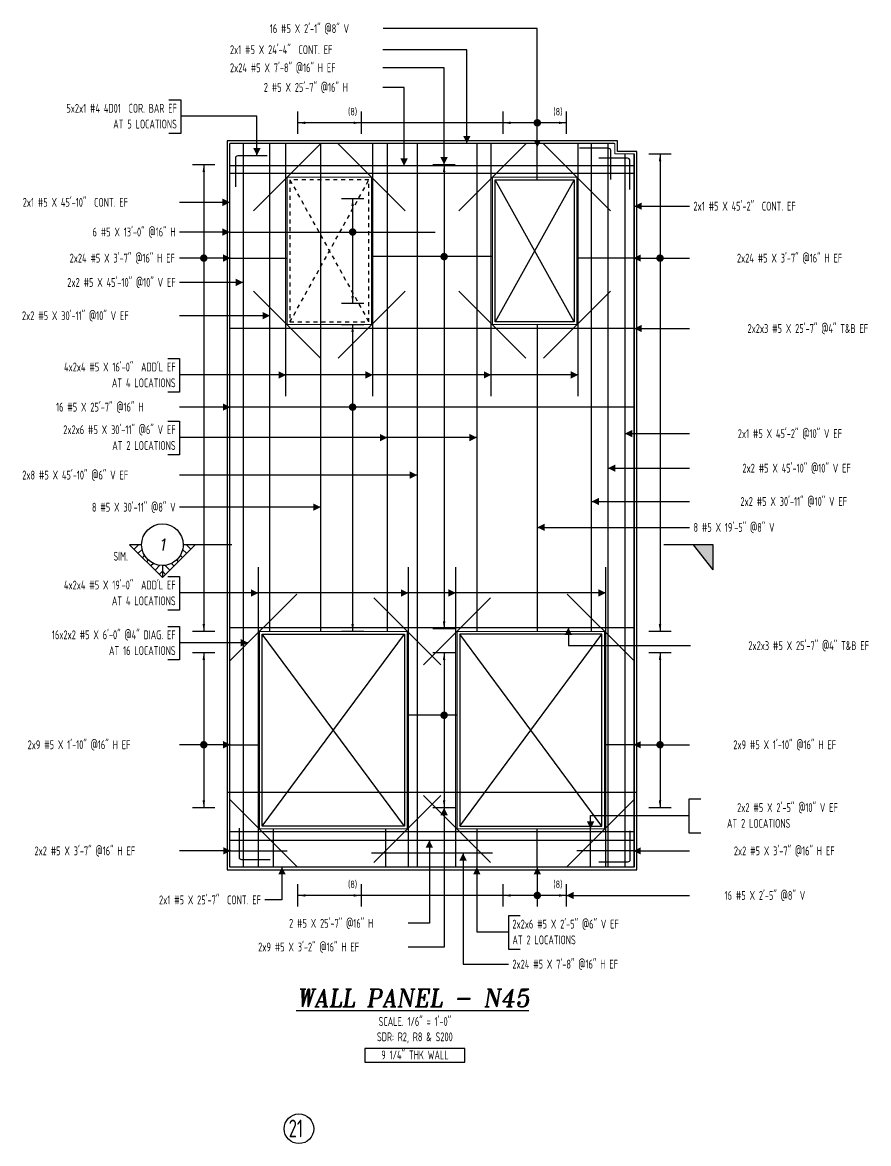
# Model space of a CAD drawing. Header units: inches. Extents: x -3675 to 33171, y -2273 to 1837.
# Drawn here: x 18562 to 19205, y 175 to 1028 of the extents above; entities that cross this region are included whole.
import ezdxf
from ezdxf.enums import TextEntityAlignment as Align

# ---------------------------------------------------------------- set-up
doc = ezdxf.new("R2010")
doc.units = ezdxf.units.IN
doc.header["$MEASUREMENT"] = 0
doc.linetypes.add('HIDDEN', pattern=[6, 3, -3])
doc.layers.get('0').update_dxf_attribs({"linetype": 'CONTINUOUS'})
for name, color, linetype in [('0-25', 7, 'CONTINUOUS'), ('0-25TEXT', 7, 'CONTINUOUS'), ('0-35', 3, 'CONTINUOUS'), ('0-35TEXT', 3, 'CONTINUOUS'), ('0-50', 10, 'CONTINUOUS'), ('3', 3, 'CONTINUOUS'), ('BAR-LBL', 2, 'CONTINUOUS'), ('Hatch', 253, 'CONTINUOUS'), ('hidden', 7, 'HIDDEN'), ('INTERMEDIATERANGELAY', 7, 'CONTINUOUS'), ('RANGELAY', 7, 'CONTINUOUS'), ('REBARS', 4, 'CONTINUOUS')]:
    doc.layers.add(name, color=color, linetype=linetype)
doc.layers.add('COVER', color=6, linetype='CONTINUOUS', lineweight=0, plot=False)
doc.styles.add('AR', font='ARCHQUIK.shx', dxfattribs={"width": 0.8})
doc.styles.add('ROMANT', font='romant')

# ---------------------------------------------------------------- blocks, each defined once
blk = doc.blocks.new('leadrblk')
blk.add_lwpolyline([(0, 0, 0, 1, 0), (1, 0, 1, 1, 0)], format="xyseb")
blk = doc.blocks.new('SECTARO')
at = {"linetype": 'Continuous'}
blk.add_line((33.32, 16.99), (20.13, 0), dxfattribs=at)
for p, q in [((33.32, 16.99), (33.32, 0)), ((33.32, 0), (0, 0))]:
    blk.add_line(p, q)
for points in [[(33.32, 0), (33.32, 16.99), (33.32, 0), (20.13, 0)], [(33.32, 16.99), (20.13, 0), (33.32, 0), (33.32, 16.99)]]:
    blk.add_solid(points, dxfattribs=at)
blk = doc.blocks.new('*X3')
at = {"color": 0, "linetype": 'Continuous'}
for p, q in [((-1.108, 0.278), (-1.075, 0.312)), ((-1.081, 0.217), (-1.031, 0.267)), ((-1.013, 0.197), (-0.986, 0.223)), ((-0.96, 0.161), (-0.942, 0.179)), ((-0.92, 0.112), (-0.898, 0.135)), ((-0.895, 0.05), (-0.854, 0.091)), ((-0.856, 0), (-0.81, 0.046)), ((-0.768, 0), (-0.765, 0.002))]:
    blk.add_line(p, q, dxfattribs=at)
blk = doc.blocks.new('*X2')
at = {"color": 0, "linetype": 'Continuous'}
for p, q in [((-1.108, 0.278), (-1.075, 0.312)), ((-0.96, 0.161), (-0.942, 0.179)), ((-0.856, 0), (-0.81, 0.046))]:
    blk.add_line(p, q, dxfattribs=at)
blk = doc.blocks.new('SECTNU')
at = {"linetype": 'Continuous'}
blk.add_line((-24.74, 0), (-32.81, 0), dxfattribs=at)
blk.add_line((0, 0), (-24.74, 0))
at = {"layer": '3'}
for p, q in [((-68.89, 0), (-46.81, 22.07)), ((-60.81, 0), (-68.89, 0))]:
    blk.add_line(p, q, dxfattribs=at)
at = {"layer": '3', "linetype": 'Continuous'}
blk.add_line((-46.81, 14), (-46.81, 22.07), dxfattribs=at)
at = {"layer": '3'}
for points in [[(-46.81, 22.07), (-24.74, 0), (-32.81, 0, 1)], [(-32.81, 0, 0.414214), (-46.81, 14)]]:
    blk.add_lwpolyline(points, format="xyb", dxfattribs=at)
for start, end in [(90, 180), (180, 0)]:
    blk.add_arc((-46.81, 0), 14, start, end, dxfattribs=at)
at = {"linetype": 'Continuous', "xscale": -64, "yscale": 64, "zscale": 64, "rotation": 359.9999999999999}
blk.add_blockref('*X3', (-117.73, 0), dxfattribs=at)
at = {"linetype": 'Continuous', "xscale": 64, "yscale": 64, "zscale": 64}
for name in ['*X3', '*X2']:
    blk.add_blockref(name, (24.1, 0), dxfattribs=at)
at = {"linetype": 'Continuous', "style": 'ROMANT', "oblique": 9, "width": 0.9}
blk.add_attdef('NO', text='', height=8, dxfattribs=at).set_placement((-46.81, 0), align=Align.MIDDLE)
blk = doc.blocks.new('*U2089', base_point=(18720.06, 868.02))
at = {"layer": 'REBARS', "color": 0}
blk.add_lwpolyline([(18720.06, 868.33), (18876.06, 868.33)], dxfattribs=at)
blk = doc.blocks.new('rendmark')
at = {"color": 4}
blk.add_line((0, -3), (0, 3), dxfattribs=at)
blk = doc.blocks.new('rarrow')
at = {"color": 7}
blk.add_solid([(2, -0.33), (2, 0.33), (0, 0)], dxfattribs=at)
blk = doc.blocks.new('*U3001', base_point=(18813.34, 893.91))
at = {"layer": 'RANGELAY'}
blk.add_line((18813.34, 893.91), (18813.34, 813.95), dxfattribs=at)
at = {"layer": 'RANGELAY', "xscale": 2.834645669291339, "yscale": 2.834645669291339}
for name, p, rotation in [('rendmark', (18813.34, 893.91), 269.9999999999999), ('rarrow', (18813.34, 893.91), 269.9999999999999), ('rarrow', (18813.34, 813.95), 89.999996929531), ('rendmark', (18813.34, 813.95), 89.999996929531)]:
    blk.add_blockref(name, p, dxfattribs=dict(at, rotation=rotation))
blk = doc.blocks.new('VPM7037A0')
at = {"const_width": 1}
blk.add_lwpolyline([(-0.5, 0, 1), (0.5, 0, 1)], format="xyb", close=True, dxfattribs=at)
blk = doc.blocks.new('*U2128', base_point=(18789.35, 935.37))
at = {"layer": 'REBARS', "color": 0}
blk.add_lwpolyline([(18789.04, 935.37), (18789.04, 564.37)], dxfattribs=at)
blk = doc.blocks.new('*U2086', base_point=(18953.96, 797.66))
at = {"layer": 'REBARS', "color": 0}
blk.add_lwpolyline([(18953.65, 797.66), (18953.65, 564.66)], dxfattribs=at)
blk = doc.blocks.new('*U2163', base_point=(18762.99, 743.66))
at = {"layer": 'REBARS', "color": 0}
blk.add_lwpolyline([(18762.68, 743.66), (18762.68, 935.66)], dxfattribs=at)
blk = doc.blocks.new('*U2164', base_point=(18828.38, 743.66))
at = {"layer": 'REBARS', "color": 0}
blk.add_lwpolyline([(18828.69, 743.66), (18828.69, 935.66)], dxfattribs=at)
blk = doc.blocks.new('*U2165', base_point=(18918.99, 743.66))
at = {"layer": 'REBARS', "color": 0}
blk.add_lwpolyline([(18918.68, 743.66), (18918.68, 935.66)], dxfattribs=at)
blk = doc.blocks.new('*U2166', base_point=(18984.37, 743.66))
at = {"layer": 'REBARS', "color": 0}
blk.add_lwpolyline([(18984.68, 743.66), (18984.68, 935.66)], dxfattribs=at)
blk = doc.blocks.new('*U2337', base_point=(18880.48, 439.77))
at = {"layer": 'REBARS', "color": 0}
blk.add_lwpolyline([(18880.26, 439.99), (18829.35, 389.08)], dxfattribs=at)
blk = doc.blocks.new('*U2338', base_point=(18880.48, 539.55))
at = {"layer": 'REBARS', "color": 0}
blk.add_lwpolyline([(18880.26, 539.33), (18829.35, 590.24)], dxfattribs=at)
blk = doc.blocks.new('*U2339', base_point=(19027.53, 436.82))
at = {"layer": 'REBARS', "color": 0}
blk.add_lwpolyline([(19027.31, 437.04), (18976.4, 386.13)], dxfattribs=at)
blk = doc.blocks.new('*U2340', base_point=(18866.88, 439.77))
at = {"layer": 'REBARS', "color": 0}
blk.add_lwpolyline([(18867.1, 439.99), (18918.02, 389.08)], dxfattribs=at)
blk = doc.blocks.new('*U2341', base_point=(19027.53, 542.5))
at = {"layer": 'REBARS', "color": 0}
blk.add_lwpolyline([(19027.31, 542.28), (18976.4, 593.19)], dxfattribs=at)
blk = doc.blocks.new('*U2342', base_point=(18866.88, 539.55))
at = {"layer": 'REBARS', "color": 0}
blk.add_lwpolyline([(18867.1, 539.33), (18918.02, 590.24)], dxfattribs=at)
blk = doc.blocks.new('*U2343', base_point=(18853.49, 823.06))
at = {"layer": 'REBARS', "color": 0}
blk.add_lwpolyline([(18853.27, 823.28), (18802.35, 772.37)], dxfattribs=at)
blk = doc.blocks.new('*U2344', base_point=(18737.88, 823.06))
at = {"layer": 'REBARS', "color": 0}
blk.add_lwpolyline([(18738.1, 823.28), (18789.02, 772.37)], dxfattribs=at)
blk = doc.blocks.new('*U2345', base_point=(18853.49, 884.8))
at = {"layer": 'REBARS', "color": 0}
blk.add_lwpolyline([(18853.27, 884.57), (18802.35, 935.49)], dxfattribs=at)
blk = doc.blocks.new('*U2346', base_point=(18737.88, 884.8))
at = {"layer": 'REBARS', "color": 0}
blk.add_lwpolyline([(18738.1, 884.57), (18789.02, 935.49)], dxfattribs=at)
blk = doc.blocks.new('*U2347', base_point=(19009.48, 823.06))
at = {"layer": 'REBARS', "color": 0}
blk.add_lwpolyline([(19009.26, 823.28), (18958.35, 772.37)], dxfattribs=at)
blk = doc.blocks.new('*U2348', base_point=(18893.88, 823.06))
at = {"layer": 'REBARS', "color": 0}
blk.add_lwpolyline([(18894.1, 823.28), (18945.01, 772.37)], dxfattribs=at)
blk = doc.blocks.new('*U2349', base_point=(19009.48, 884.8))
at = {"layer": 'REBARS', "color": 0}
blk.add_lwpolyline([(19009.26, 884.57), (18958.35, 935.49)], dxfattribs=at)
blk = doc.blocks.new('*U2350', base_point=(18893.88, 884.8))
at = {"layer": 'REBARS', "color": 0}
blk.add_lwpolyline([(18894.1, 884.57), (18945.01, 935.49)], dxfattribs=at)
blk = doc.blocks.new('*U2431', base_point=(19024.31, 389.16))
at = {"layer": 'REBARS', "color": 0}
blk.add_lwpolyline([(19024.06, 413.16), (19024.06, 391.16, -0.414214), (19022.31, 389.41), (19000.31, 389.41)], format="xyb", dxfattribs=at)
blk = doc.blocks.new('*U2432', base_point=(18726.79, 391.16))
at = {"layer": 'REBARS', "color": 0}
blk.add_lwpolyline([(18727.04, 415.16), (18727.04, 393.16, 0.414214), (18728.79, 391.41), (18750.79, 391.41)], format="xyb", dxfattribs=at)
blk = doc.blocks.new('*U2499', base_point=(18719.74, 385.66))
at = {"layer": 'REBARS', "color": 0}
blk.add_lwpolyline([(18720.06, 385.66), (18720.06, 935.66)], dxfattribs=at)
blk = doc.blocks.new('*U2531', base_point=(19026.99, 385.66))
at = {"layer": 'REBARS', "color": 0}
blk.add_lwpolyline([(19027.31, 385.66), (19027.31, 927.66)], dxfattribs=at)
blk = doc.blocks.new('*U2077', base_point=(18953.34, 907.71))
at = {"layer": 'REBARS', "color": 0}
blk.add_lwpolyline([(18953.65, 907.71), (18953.65, 932.71)], dxfattribs=at)
blk = doc.blocks.new('*U2433', base_point=(19024.31, 924.66))
at = {"layer": 'REBARS', "color": 0}
blk.add_lwpolyline([(19024.06, 900.66), (19024.06, 922.66, 0.414214), (19022.31, 924.41), (19000.31, 924.41)], format="xyb", dxfattribs=at)
blk = doc.blocks.new('*U2638', base_point=(19027.31, 734.93))
at = {"layer": 'REBARS', "color": 0}
blk.add_lwpolyline([(19027.31, 735.24), (18720.31, 735.24)], dxfattribs=at)
blk = doc.blocks.new('*U3000', base_point=(18813.33, 797.95))
at = {"layer": 'RANGELAY'}
blk.add_line((18813.33, 797.95), (18813.33, 564.66), dxfattribs=at)
at = {"layer": 'RANGELAY', "xscale": 2.834645669291339, "yscale": 2.834645669291339}
for name, p, rotation in [('rendmark', (18813.33, 797.95), 269.9999999999999), ('rarrow', (18813.33, 797.95), 269.9999999999999), ('rendmark', (18813.33, 564.66), 89.999996929531), ('rarrow', (18813.33, 564.66), 89.999996929531)]:
    blk.add_blockref(name, p, dxfattribs=dict(at, rotation=rotation))
blk = doc.blocks.new('VPM704120')
at = {"const_width": 1}
blk.add_lwpolyline([(-0.5, 0, 1), (0.5, 0, 1)], format="xyb", close=True, dxfattribs=at)
blk = doc.blocks.new('*U2668', base_point=(19012.06, 935.35))
at = {"layer": 'REBARS', "color": 0}
blk.add_lwpolyline([(19012.06, 935.66), (18720.06, 935.66)], dxfattribs=at)
blk = doc.blocks.new('*U2532', base_point=(19027.62, 927.66))
at = {"layer": 'REBARS', "color": 0}
blk.add_lwpolyline([(19027.31, 927.66), (19027.31, 385.66)], dxfattribs=at)
blk = doc.blocks.new('*U2434', base_point=(19009.68, 932.31))
at = {"layer": 'REBARS', "color": 0}
blk.add_lwpolyline([(19009.43, 908.31), (19009.43, 930.31, 0.414214), (19007.68, 932.06), (18985.68, 932.06)], format="xyb", dxfattribs=at)
blk = doc.blocks.new('*U2530', base_point=(19020.42, 927.66))
at = {"layer": 'REBARS', "color": 0}
blk.add_lwpolyline([(19020.11, 927.66), (19020.11, 385.66)], dxfattribs=at)
blk = doc.blocks.new('*U2435', base_point=(18724.27, 926.72))
at = {"layer": 'REBARS', "color": 0}
blk.add_lwpolyline([(18724.52, 902.72), (18724.52, 924.72, -0.414214), (18726.27, 926.47), (18748.27, 926.47)], format="xyb", dxfattribs=at)
blk = doc.blocks.new('*U2637', base_point=(19027.06, 385.97))
at = {"layer": 'REBARS', "color": 0}
blk.add_lwpolyline([(19027.06, 385.66), (18720.06, 385.66)], dxfattribs=at)
blk = doc.blocks.new('*U2498', base_point=(18862.69, 935.66))
at = {"layer": 'REBARS', "color": 0}
blk.add_lwpolyline([(18862.38, 935.66), (18862.38, 385.66)], dxfattribs=at)
blk = doc.blocks.new('*U2126', base_point=(18840, 935.66))
at = {"layer": 'REBARS', "color": 0}
blk.add_lwpolyline([(18839.68, 935.66), (18839.68, 564.66)], dxfattribs=at)
blk = doc.blocks.new('*U2127', base_point=(18907.99, 935.66))
at = {"layer": 'REBARS', "color": 0}
blk.add_lwpolyline([(18907.68, 935.66), (18907.68, 564.66)], dxfattribs=at)
blk = doc.blocks.new('*U2351', base_point=(18719.84, 436.82))
at = {"layer": 'REBARS', "color": 0}
blk.add_lwpolyline([(18720.06, 437.04), (18770.97, 386.13)], dxfattribs=at)
blk = doc.blocks.new('*U2352', base_point=(18719.84, 542.5))
at = {"layer": 'REBARS', "color": 0}
blk.add_lwpolyline([(18720.06, 542.28), (18770.97, 593.19)], dxfattribs=at)
blk = doc.blocks.new('*U2710', base_point=(18741.99, 385.66))
at = {"layer": 'REBARS', "color": 0}
blk.add_lwpolyline([(18741.68, 385.66), (18741.68, 613.66)], dxfattribs=at)
blk = doc.blocks.new('*U2711', base_point=(18855.37, 385.66))
at = {"layer": 'REBARS', "color": 0}
blk.add_lwpolyline([(18855.68, 385.66), (18855.68, 613.66)], dxfattribs=at)
blk = doc.blocks.new('*U2712', base_point=(18891.99, 385.66))
at = {"layer": 'REBARS', "color": 0}
blk.add_lwpolyline([(18891.68, 385.66), (18891.68, 613.66)], dxfattribs=at)
blk = doc.blocks.new('*U2713', base_point=(19005.37, 385.66))
at = {"layer": 'REBARS', "color": 0}
blk.add_lwpolyline([(19005.68, 385.66), (19005.68, 613.66)], dxfattribs=at)
blk = doc.blocks.new('*U2065', base_point=(18838.55, 414.66))
at = {"layer": 'REBARS', "color": 0}
blk.add_lwpolyline([(18838.24, 414.66), (18838.24, 385.66)], dxfattribs=at)
blk = doc.blocks.new('*U2066', base_point=(18907.99, 414.66))
at = {"layer": 'REBARS', "color": 0}
blk.add_lwpolyline([(18907.68, 414.66), (18907.68, 385.66)], dxfattribs=at)
blk = doc.blocks.new('*U2635', base_point=(19027.31, 412.84))
at = {"layer": 'REBARS', "color": 0}
blk.add_lwpolyline([(19027.31, 412.53), (18720.31, 412.53)], dxfattribs=at)
blk = doc.blocks.new('*U2636', base_point=(19027.31, 567.3))
at = {"layer": 'REBARS', "color": 0}
blk.add_lwpolyline([(19027.31, 567.61), (18720.31, 567.61)], dxfattribs=at)
blk = doc.blocks.new('*U3170', base_point=(18975.68, 951.36))
at = {"layer": 'INTERMEDIATERANGELAY'}
blk.add_line((18927.68, 951.36), (18819.69, 951.36), dxfattribs=at)
at = {"layer": 'RANGELAY'}
for p, q in [((18819.69, 951.36), (18771.68, 951.36)), ((18975.68, 951.36), (18927.68, 951.36))]:
    blk.add_line(p, q, dxfattribs=at)
at = {"layer": 'RANGELAY', "xscale": 2.834645669291339, "yscale": 2.834645669291339}
for name, p, rotation in [('rendmark', (18771.68, 951.36), 359.999996929531), ('rendmark', (18819.69, 951.36), 180), ('rendmark', (18927.68, 951.36), 359.999996929531), ('rendmark', (18975.68, 951.36), 180), ('rarrow', (18771.68, 951.36), 359.999996929531), ('rarrow', (18819.69, 951.36), 180), ('rarrow', (18927.68, 951.36), 359.999996929531), ('rarrow', (18975.68, 951.36), 180)]:
    blk.add_blockref(name, p, dxfattribs=dict(at, rotation=rotation))
blk = doc.blocks.new('VPM704A60')
at = {"const_width": 1}
blk.add_lwpolyline([(-0.5, 0, 1), (0.5, 0, 1)], format="xyb", close=True, dxfattribs=at)
blk = doc.blocks.new('*U2125', base_point=(18750.83, 564.66))
at = {"layer": 'REBARS', "color": 0}
blk.add_lwpolyline([(18750.52, 564.66), (18750.52, 935.66)], dxfattribs=at)
blk = doc.blocks.new('*U2497', base_point=(18729.74, 935.66))
at = {"layer": 'REBARS', "color": 0}
blk.add_lwpolyline([(18730.06, 935.66), (18730.06, 385.66)], dxfattribs=at)
blk = doc.blocks.new('*U2756', base_point=(18720.68, 397.63))
at = {"layer": 'REBARS', "color": 0}
blk.add_lwpolyline([(18720.68, 397.94), (18763.68, 397.94)], dxfattribs=at)
blk = doc.blocks.new('*U2634', base_point=(19027.06, 405.6))
at = {"layer": 'REBARS', "color": 0}
blk.add_lwpolyline([(19027.06, 405.92), (18720.06, 405.92)], dxfattribs=at)
blk = doc.blocks.new('*U2755', base_point=(19026.68, 397.63))
at = {"layer": 'REBARS', "color": 0}
blk.add_lwpolyline([(19026.68, 397.94), (18983.68, 397.94)], dxfattribs=at)
blk = doc.blocks.new('*U2057', base_point=(18953.34, 385.66))
at = {"layer": 'REBARS', "color": 0}
blk.add_lwpolyline([(18953.65, 385.66), (18953.65, 414.66)], dxfattribs=at)
blk = doc.blocks.new('*U3160', base_point=(18975.68, 364.07))
at = {"layer": 'INTERMEDIATERANGELAY'}
blk.add_line((18927.68, 364.07), (18819.69, 364.07), dxfattribs=at)
at = {"layer": 'RANGELAY'}
for p, q in [((18819.69, 364.07), (18771.68, 364.07)), ((18975.68, 364.07), (18927.68, 364.07))]:
    blk.add_line(p, q, dxfattribs=at)
at = {"layer": 'RANGELAY', "xscale": 2.834645669291339, "yscale": 2.834645669291339}
for name, p, rotation in [('rendmark', (18771.68, 364.07), 359.999996929531), ('rendmark', (18819.69, 364.07), 180), ('rendmark', (18927.68, 364.07), 359.999996929531), ('rendmark', (18975.68, 364.07), 180), ('rarrow', (18771.68, 364.07), 359.999996929531), ('rarrow', (18819.69, 364.07), 180), ('rarrow', (18927.68, 364.07), 359.999996929531), ('rarrow', (18975.68, 364.07), 180)]:
    blk.add_blockref(name, p, dxfattribs=dict(at, rotation=rotation))
blk = doc.blocks.new('VPM704EA0')
at = {"const_width": 1}
blk.add_lwpolyline([(-0.5, 0, 1), (0.5, 0, 1)], format="xyb", close=True, dxfattribs=at)
blk = doc.blocks.new('*U2633', base_point=(19027.06, 918.44))
at = {"layer": 'REBARS', "color": 0}
blk.add_lwpolyline([(19027.06, 918.75), (18720.06, 918.75)], dxfattribs=at)
blk = doc.blocks.new('*U2999', base_point=(18700.24, 548.66))
at = {"layer": 'RANGELAY'}
blk.add_line((18700.24, 548.66), (18700.24, 430.66), dxfattribs=at)
at = {"layer": 'RANGELAY', "xscale": 2.834645669291339, "yscale": 2.834645669291339}
for name, p, rotation in [('rendmark', (18700.24, 548.66), 269.9999999999999), ('rarrow', (18700.24, 548.66), 269.9999999999999), ('rarrow', (18700.24, 430.66), 89.999996929531), ('rendmark', (18700.24, 430.66), 89.999996929531)]:
    blk.add_blockref(name, p, dxfattribs=dict(at, rotation=rotation))
blk = doc.blocks.new('VPM705000')
at = {"const_width": 1}
blk.add_lwpolyline([(-0.5, 0, 1), (0.5, 0, 1)], format="xyb", close=True, dxfattribs=at)
blk = doc.blocks.new('*U2786', base_point=(18720.48, 478.29))
at = {"layer": 'REBARS', "color": 0}
blk.add_lwpolyline([(18720.48, 478.61), (18742.48, 478.61)], dxfattribs=at)
blk = doc.blocks.new('*U2998', base_point=(18700.24, 919.66))
at = {"layer": 'RANGELAY'}
blk.add_line((18700.24, 919.66), (18700.24, 564.66), dxfattribs=at)
at = {"layer": 'RANGELAY', "xscale": 2.834645669291339, "yscale": 2.834645669291339}
for name, p, rotation in [('rendmark', (18700.24, 919.66), 269.9999999999999), ('rarrow', (18700.24, 919.66), 269.9999999999999), ('rendmark', (18700.24, 564.66), 89.999996929531), ('rarrow', (18700.24, 564.66), 89.999996929531)]:
    blk.add_blockref(name, p, dxfattribs=dict(at, rotation=rotation))
blk = doc.blocks.new('VPM705100')
at = {"const_width": 1}
blk.add_lwpolyline([(-0.5, 0, 1), (0.5, 0, 1)], format="xyb", close=True, dxfattribs=at)
blk = doc.blocks.new('*U2754', base_point=(18720.48, 848.19))
at = {"layer": 'REBARS', "color": 0}
blk.add_lwpolyline([(18720.48, 848.5), (18763.48, 848.5)], dxfattribs=at)
blk = doc.blocks.new('*U2997', base_point=(19046.92, 548.66))
at = {"layer": 'RANGELAY'}
blk.add_line((19046.92, 548.66), (19046.92, 430.66), dxfattribs=at)
at = {"layer": 'RANGELAY', "xscale": 2.834645669291339, "yscale": 2.834645669291339}
for name, p, rotation in [('rendmark', (19046.92, 548.66), 269.9999999999999), ('rarrow', (19046.92, 548.66), 269.9999999999999), ('rarrow', (19046.92, 430.66), 89.999996929531), ('rendmark', (19046.92, 430.66), 89.999996929531)]:
    blk.add_blockref(name, p, dxfattribs=dict(at, rotation=rotation))
blk = doc.blocks.new('VPM705200')
at = {"const_width": 1}
blk.add_lwpolyline([(-0.5, 0, 1), (0.5, 0, 1)], format="xyb", close=True, dxfattribs=at)
blk = doc.blocks.new('*U2785', base_point=(19026.68, 478.29))
at = {"layer": 'REBARS', "color": 0}
blk.add_lwpolyline([(19026.68, 478.61), (19004.68, 478.61)], dxfattribs=at)
blk = doc.blocks.new('*U2996', base_point=(19046.92, 927.66))
at = {"layer": 'RANGELAY'}
blk.add_line((19046.92, 927.66), (19046.92, 564.66), dxfattribs=at)
at = {"layer": 'RANGELAY', "xscale": 2.834645669291339, "yscale": 2.834645669291339}
for name, p, rotation in [('rendmark', (19046.92, 927.66), 269.9999999999999), ('rarrow', (19046.92, 927.66), 269.9999999999999), ('rendmark', (19046.92, 564.66), 89.999996929531), ('rarrow', (19046.92, 564.66), 89.999996929531)]:
    blk.add_blockref(name, p, dxfattribs=dict(at, rotation=rotation))
blk = doc.blocks.new('VPM705300')
at = {"const_width": 1}
blk.add_lwpolyline([(-0.5, 0, 1), (0.5, 0, 1)], format="xyb", close=True, dxfattribs=at)
blk = doc.blocks.new('*U2753', base_point=(19026.68, 848.19))
at = {"layer": 'REBARS', "color": 0}
blk.add_lwpolyline([(19026.68, 848.5), (18983.68, 848.5)], dxfattribs=at)
blk = doc.blocks.new('*U2124', base_point=(18994.59, 564.66))
at = {"layer": 'REBARS', "color": 0}
blk.add_lwpolyline([(18994.9, 564.66), (18994.9, 935.66)], dxfattribs=at)
blk = doc.blocks.new('*U2496', base_point=(19007.62, 935.66))
at = {"layer": 'REBARS', "color": 0}
blk.add_lwpolyline([(19007.31, 935.66), (19007.31, 385.66)], dxfattribs=at)
blk = doc.blocks.new('*U2995', base_point=(18882.84, 919.66))
at = {"layer": 'RANGELAY'}
blk.add_line((18882.84, 919.66), (18882.84, 566.66), dxfattribs=at)
at = {"layer": 'RANGELAY', "xscale": 2.834645669291339, "yscale": 2.834645669291339}
for name, p, rotation in [('rendmark', (18882.84, 919.66), 269.9999999999999), ('rarrow', (18882.84, 919.66), 269.9999999999999), ('rarrow', (18882.84, 566.66), 89.999996929531), ('rendmark', (18882.84, 566.66), 89.999996929531)]:
    blk.add_blockref(name, p, dxfattribs=dict(at, rotation=rotation))
blk = doc.blocks.new('VPM705540')
at = {"const_width": 1}
blk.add_lwpolyline([(-0.5, 0, 1), (0.5, 0, 1)], format="xyb", close=True, dxfattribs=at)
blk = doc.blocks.new('*U2807', base_point=(18919.69, 849.32))
at = {"layer": 'REBARS', "color": 0}
blk.add_lwpolyline([(18919.69, 849.63), (18827.69, 849.63)], dxfattribs=at)
blk = doc.blocks.new('*U2994', base_point=(18882.84, 548.66))
at = {"layer": 'RANGELAY'}
blk.add_line((18882.84, 548.66), (18882.84, 430.66), dxfattribs=at)
at = {"layer": 'RANGELAY', "xscale": 2.834645669291339, "yscale": 2.834645669291339}
for name, p, rotation in [('rendmark', (18882.84, 548.66), 269.9999999999999), ('rarrow', (18882.84, 548.66), 269.9999999999999), ('rarrow', (18882.84, 430.66), 89.999996929531), ('rendmark', (18882.84, 430.66), 89.999996929531)]:
    blk.add_blockref(name, p, dxfattribs=dict(at, rotation=rotation))
blk = doc.blocks.new('VPM705640')
at = {"const_width": 1}
blk.add_lwpolyline([(-0.5, 0, 1), (0.5, 0, 1)], format="xyb", close=True, dxfattribs=at)
blk = doc.blocks.new('*U2828', base_point=(18892.68, 500.7))
at = {"layer": 'REBARS', "color": 0}
blk.add_lwpolyline([(18892.68, 501.02), (18854.68, 501.02)], dxfattribs=at)
blk = doc.blocks.new('*U2063', base_point=(18753.5, 385.66))
at = {"layer": 'REBARS', "color": 0}
blk.add_lwpolyline([(18753.19, 385.66), (18753.19, 414.66)], dxfattribs=at)
blk = doc.blocks.new('*U2064', base_point=(18993.86, 385.66))
at = {"layer": 'REBARS', "color": 0}
blk.add_lwpolyline([(18994.17, 385.66), (18994.17, 414.66)], dxfattribs=at)
blk = doc.blocks.new('*U2631', base_point=(19027.31, 795.31))
at = {"layer": 'REBARS', "color": 0}
blk.add_lwpolyline([(19027.31, 795), (18720.31, 795)], dxfattribs=at)
blk = doc.blocks.new('*U2632', base_point=(19027.31, 912.54))
at = {"layer": 'REBARS', "color": 0}
blk.add_lwpolyline([(19027.31, 912.86), (18720.31, 912.86)], dxfattribs=at)
blk = doc.blocks.new('*U2806', base_point=(18919.69, 395.87))
at = {"layer": 'REBARS', "color": 0}
blk.add_lwpolyline([(18919.69, 396.18), (18827.69, 396.18)], dxfattribs=at)

msp = doc.modelspace()

# ---------------------------------------------------------------- linework, layer by layer
at = {"layer": '0-25'}
for p, q in [((18981.68209, 907.90942), (18921.67512, 799.94959)), ((18981.68209, 799.94959), (18921.67512, 907.90942)), ((18744.68209, 416.65942), (18852.68209, 562.65987)), ((18852.68209, 416.65942), (18744.68209, 562.65987)), ((19002.68209, 416.65942), (18894.68209, 562.65987)), ((18894.68209, 416.65942), (19002.68209, 562.65987))]:
    msp.add_line(p, q, dxfattribs=at)
at = {"layer": '0-25TEXT'}
for points in [[(18953.65, 932.659), (18953.65, 1022.93161), (18836.43737, 1022.93161)], [(18900.09818, 935.65942), (18900.09818, 1006.9391), (18836.34608, 1006.9391)], [(18882.83888, 919.65942), (18882.83888, 993.18582), (18836.34608, 993.18582)], [(18852.42145, 918.74916), (18852.42145, 978.26111), (18836.34608, 978.26111)], [(18673.78342, 968.76664), (18682.78247, 968.76664), (18682.78247, 943.26932), (18673.78342, 943.26932)], [(18740.62005, 926.473), (18740.62005, 956.39294), (18682.78247, 956.39294)], [(18720.05709, 890.88946), (18681.83755, 890.88946)], [(19027.30711, 887.98575), (19069.31187, 887.98575)], [(18720.05709, 868.33229), (18681.83755, 868.3323)], [(18720.48068, 848.49868), (18681.83889, 848.49868)], [(19026.68209, 848.49868), (19069.31187, 848.49868)], [(18730.0571, 830.02089), (18681.83755, 830.02089)], [(18750.51801, 804.71664), (18681.83755, 804.71664)], [(19027.30711, 795.00187), (19069.31187, 795.00187)], [(18672.8385, 772.0826), (18681.83755, 772.0826), (18681.83755, 746.58528), (18672.8385, 746.58528)], [(18984.68215, 759.7089), (18681.83755, 759.7089)], [(18720.33201, 735.23919), (18681.83755, 735.23919)], [(18672.8385, 724.44852), (18681.83755, 724.44852), (18681.83755, 698.9512), (18672.8385, 698.9512)], [(18907.67512, 712.07483), (18681.83755, 712.07482)], [(19020.11035, 715.1032), (19069.31187, 715.1032)], [(18862.37883, 683.57586), (18681.83755, 683.57586)], [(19007.30709, 688.83961), (19069.31187, 688.83961)], [(18789.03513, 659.14856), (18681.83755, 659.14856)], [(18994.89993, 663.53536), (19069.31187, 663.53536)], [(18953.64992, 643.82469), (19069.31187, 643.82469)], [(18672.8385, 606.37514), (18681.83755, 606.37514), (18681.83755, 580.87782), (18672.8385, 580.87782)], [(19005.68208, 594.00144), (18681.83755, 594.00144)], [(18672.8385, 568.54817), (18681.83755, 568.54817), (18681.83755, 543.05085), (18672.8385, 543.05085)], [(18977.26916, 567.6076), (18977.26916, 553.97157), (19069.9415, 553.97157)], [(18733.95406, 556.17447), (18681.83755, 556.17447)], [(18720.48068, 478.60652), (18681.83889, 478.60652)], [(19026.68209, 478.60652), (19069.31187, 478.60652)], [(19077.81013, 437.21831), (19068.81107, 437.21831), (19068.81107, 411.72099), (19077.81013, 411.72099)], [(18882.83889, 430.65942), (18882.83889, 324.87439), (18855.54079, 324.87439)], [(18994.17445, 414.65946), (18994.17445, 424.84465), (19068.81107, 424.84461)], [(18871.61616, 405.91616), (18871.61616, 342.87529), (18855.54079, 342.87529)], [(18720.68209, 397.94193), (18681.83889, 397.94193)], [(18897.22631, 396.1817), (18897.22631, 311.82932), (18931.7464, 311.82932)], [(19026.68208, 397.94193), (19069.31187, 397.94193)], [(18759.64029, 385.65942), (18759.64029, 360.68086), (18746.63985, 360.68086)], [(18907.67512, 385.65934), (18907.67512, 336.28563), (18931.7464, 336.28563)], [(18953.65002, 385.65946), (18953.65002, 355.56748)], [(18975.68209, 364.07142), (19069.31187, 364.07142)], [(18940.74545, 348.65933), (18931.7464, 348.65933), (18931.7464, 323.162), (18940.74545, 323.162)]]:
    msp.add_lwpolyline(points, dxfattribs=at)
at = {"layer": '0-35'}
for points in [[(19014.68209, 937.65942), (18718.05709, 937.65942), (18718.05709, 383.65942), (19029.30709, 383.65942), (19029.30709, 929.65942), (19014.68209, 929.65942)], [(18981.68209, 799.94959), (18921.67512, 799.94959), (18921.67512, 907.90942), (18981.68209, 907.90942)], [(18744.68209, 562.65987), (18852.68209, 562.65987), (18852.68209, 416.65942), (18744.68209, 416.65942)], [(19002.68209, 562.65987), (18894.68209, 562.65987), (18894.68209, 416.65942), (19002.68209, 416.65942)]]:
    msp.add_lwpolyline(points, close=True, dxfattribs=at)
at = {"layer": '0-50'}
msp.add_lwpolyline([(18898.56377, 247.77736), (18822.67693, 247.77736), (18822.67693, 237.421), (18898.56377, 237.421)], close=True, dxfattribs=at)
msp.add_circle((18772.54239, 186.71381), 11.25, dxfattribs=at)
at = {"layer": 'COVER'}
for points in [[(19012.68209, 935.65942), (18720.05709, 935.65942), (18720.05709, 385.65942), (19027.30709, 385.65942), (19027.30709, 927.65942), (19012.68209, 927.65942)], [(18763.68209, 797.94959), (18827.68906, 797.94959), (18827.68906, 909.90942), (18763.68209, 909.90942)], [(18983.68209, 797.94959), (18919.67512, 797.94959), (18919.67512, 909.90942), (18983.68209, 909.90942)], [(18742.68209, 564.65987), (18854.68209, 564.65987), (18854.68209, 414.65942), (18742.68209, 414.65942)], [(19004.68209, 564.65987), (18892.68209, 564.65987), (18892.68209, 414.65942), (19004.68209, 414.65942)]]:
    msp.add_lwpolyline(points, close=True, dxfattribs=at)
at = {"layer": 'Hatch'}
msp.add_line((18718.05709, 442.65942), (19029.30709, 442.65942), dxfattribs=at)
at = {"layer": 'hidden'}
for p, q in [((18765.68209, 907.90942), (18825.68906, 799.94959)), ((18765.68209, 799.94959), (18825.68906, 907.90942))]:
    msp.add_line(p, q, dxfattribs=at)
msp.add_lwpolyline([(18765.68209, 799.94959), (18825.68906, 799.94959), (18825.68906, 907.90942), (18765.68209, 907.90942)], close=True, dxfattribs=at)

# ---------------------------------------------------------------- block references
ref = msp.add_blockref('SECTNU', (18721.63235, 630.69498), dxfattribs=dict(xscale=-1.129181470141702, yscale=1.129181470141702, zscale=1.129181470141702, rotation=180))
ref.add_attrib('NO', '1', dxfattribs={"linetype": 'Continuous', "height": 9.03345, "style": 'ROMANT', "oblique": 9, "width": 0.9}).set_placement((18668.77232, 630.69497), align=Align.MIDDLE)
at = {"xscale": -1.129181470141702, "yscale": 1.129181470141702, "zscale": 1.129181470141702, "rotation": 180}
msp.add_blockref('SECTARO', (19049.70557, 630.69498), dxfattribs=at)
at = {"layer": '0-25TEXT'}
for name, p, xscale, yscale in [('VPM704A60', (18953.65, 951.35556), 2.834645669291338, 2.834645669291338), ('leadrblk', (18720.05709, 890.88946), -5.623937007874017, 2.250708661417324), ('leadrblk', (19027.30711, 887.98575), 5.623937007874017, 2.250708661417324), ('leadrblk', (18720.05709, 868.33229), -5.623937007874017, 2.250708661417324), ('leadrblk', (18720.48068, 848.49868), -5.623937007874017, 2.250708661417324), ('leadrblk', (19026.68209, 848.49868), 5.623937007874017, 2.250708661417324), ('leadrblk', (18730.0571, 830.02089), -5.623937007874017, 2.250708661417324), ('leadrblk', (18750.51801, 804.71663), -5.623937007874017, 2.250708661417324), ('leadrblk', (19027.30711, 795.00187), 5.623937007874017, 2.250708661417324), ('leadrblk', (18762.68203, 759.70898), -5.623937007874017, 2.250708661417324), ('leadrblk', (18828.68911, 759.70885), -5.623937007874017, 2.250708661417324), ('leadrblk', (18918.67506, 759.70893), -5.623937007874017, 2.250708661417324), ('leadrblk', (18984.68215, 759.7089), -5.623937007874017, 2.250708661417324), ('leadrblk', (18720.33201, 735.23919), -5.623937007874017, 2.250708661417324), ('leadrblk', (19020.11035, 715.1032), 5.623937007874017, 2.250708661417324), ('leadrblk', (18839.68284, 712.07484), -5.623937007874017, 2.250708661417324), ('leadrblk', (18907.67512, 712.07483), -5.623937007874017, 2.250708661417324), ('leadrblk', (19007.30709, 688.83961), 5.623937007874017, 2.250708661417324), ('leadrblk', (18862.37883, 683.57586), -5.623937007874017, 2.250708661417324), ('leadrblk', (18994.89993, 663.53536), 5.623937007874017, 2.250708661417324), ('leadrblk', (18789.03513, 659.14856), -5.623937007874017, 2.250708661417324), ('leadrblk', (18953.64992, 643.82468), 5.623937007874017, 2.250708661417324), ('leadrblk', (18741.6821, 594.00153), -5.623937007874017, 2.250708661417324), ('leadrblk', (18855.68208, 594.00139), -5.623937007874017, 2.250708661417324), ('leadrblk', (18891.6821, 594.00148), -5.623937007874017, 2.250708661417324), ('leadrblk', (19005.68208, 594.00144), -5.623937007874017, 2.250708661417324), ('leadrblk', (18733.95406, 556.17447), -5.623937007874017, 2.250708661417324), ('leadrblk', (18720.48068, 478.60652), -5.623937007874017, 2.250708661417324), ('leadrblk', (19026.68209, 478.60652), 5.623937007874017, 2.250708661417324), ('leadrblk', (18720.68209, 397.94193), -5.623937007874017, 2.250708661417324), ('leadrblk', (19026.68208, 397.94193), 5.623937007874017, 2.250708661417324), ('VPM704EA0', (18953.65, 364.07142), 2.834645669291338, 2.834645669291338)]:
    msp.add_blockref(name, p, dxfattribs=dict(at, xscale=xscale, yscale=yscale))
for name, p, xscale, yscale, rotation in [('leadrblk', (18900.09818, 935.65942), -5.623937007874017, 2.250708661417324, 269.9999984647655), ('leadrblk', (18953.65, 932.659), -5.623937007874017, 2.250708661417324, 269.9999984647655), ('leadrblk', (18740.62005, 926.473), -5.623937007874017, 2.250708661417324, 269.9999984647655), ('leadrblk', (18852.42145, 918.74916), -5.623937007874017, 2.250708661417324, 269.9999984647655), ('leadrblk', (18882.83888, 919.65942), -5.623937007874017, 2.250708661417324, 269.9999984647655), ('VPM7037A0', (18813.33921, 868.3323), 2.834645669291338, 2.834645669291338, 90.00000000000007), ('VPM705540', (18882.83888, 849.62954), 2.834645669291338, 2.834645669291338, 90.00000000000007), ('VPM705100', (18700.24484, 848.49868), 2.834645669291338, 2.834645669291338, 269.9999999999999), ('VPM705300', (19046.91793, 848.49868), 2.834645669291338, 2.834645669291338, 90.00000000000007), ('VPM704120', (18813.32517, 735.2392), 2.834645669291338, 2.834645669291338, 90.00000000000007), ('leadrblk', (18977.26916, 567.6076), -5.623937007874017, 2.250708661417324, 89.9999953942965), ('VPM705640', (18882.83888, 501.01668), 2.834645669291338, 2.834645669291338, 90.00000000000007), ('VPM705000', (18700.24484, 478.60652), 2.834645669291338, 2.834645669291338, 269.9999999999999), ('VPM705200', (19046.91793, 478.60652), 2.834645669291338, 2.834645669291338, 90.00000000000007), ('leadrblk', (18882.83889, 430.65942), 5.623937007874017, 2.250708661417324, 270.0000015352345), ('leadrblk', (18994.17445, 414.65946), -5.623937007874017, 2.250708661417324, 269.9999984647655), ('leadrblk', (18871.61616, 405.91616), -5.623937007874017, 2.250708661417324, 89.9999953942965), ('leadrblk', (18897.22631, 396.1817), 5.623937007874017, 2.250708661417324, 270.0000046057035), ('leadrblk', (18759.64029, 385.65942), 5.623937007874017, 2.250708661417324, 270.0000015352345), ('leadrblk', (18907.67512, 385.65934), 5.623937007874017, 2.250708661417324, 270.0000015352345), ('leadrblk', (18953.65002, 385.65946), 5.623937007874017, 2.250708661417324, 270.0000015352345), ('leadrblk', (18975.68209, 364.07142), -5.623937007874017, 2.250708661417324, 179.999996929531)]:
    msp.add_blockref(name, p, dxfattribs=dict(at, xscale=xscale, yscale=yscale, rotation=rotation))
at = {"layer": 'RANGELAY'}
for name, p in [('*U3170', (18975.68209, 951.35556)), ('*U2996', (19046.91793, 927.65942)), ('*U2998', (18700.24484, 919.65942)), ('*U2995', (18882.83888, 919.65942)), ('*U3001', (18813.33921, 893.90942)), ('*U3000', (18813.32517, 797.94959)), ('*U2999', (18700.24484, 548.65987)), ('*U2994', (18882.83888, 548.65987)), ('*U2997', (19046.91793, 548.65987)), ('*U3160', (18975.68209, 364.07142))]:
    msp.add_blockref(name, p, dxfattribs=at)
at = {"layer": 'REBARS', "color": 4}
for name, p in [('*U2499', (18719.74477, 385.65942)), ('*U2668', (19012.05709, 935.34692)), ('*U2497', (18729.7446, 935.65942)), ('*U2346', (18737.88396, 884.79585)), ('*U2125', (18750.83042, 564.65987)), ('*U2163', (18762.99452, 743.65942)), ('*U2128', (18789.34758, 935.36962)), ('*U2345', (18853.48718, 884.79585)), ('*U2164', (18828.37662, 743.65942)), ('*U2126', (18839.99535, 935.65942)), ('*U2498', (18862.69133, 935.65942)), ('*U2350', (18893.877, 884.79585)), ('*U2127', (18907.98762, 935.65942)), ('*U2165', (18918.98756, 743.65942)), ('*U2077', (18953.3375, 907.70557)), ('*U2349', (19009.48021, 884.79585)), ('*U2166', (18984.36965, 743.65942)), ('*U2434', (19009.68209, 932.31012)), ('*U2124', (18994.58752, 564.65987)), ('*U2496', (19007.61959, 935.65942)), ('*U2435', (18724.26553, 926.72299)), ('*U2433', (19024.30709, 924.65942)), ('*U2530', (19020.42282, 927.65942)), ('*U2531', (19026.99476, 385.65942)), ('*U2532', (19027.61959, 927.65942)), ('*U2633', (19027.05709, 918.43663)), ('*U2632', (19027.30709, 912.54463)), ('*U2089', (18720.05709, 868.0198)), ('*U2754', (18720.48068, 848.18618)), ('*U2807', (18919.68906, 849.31704)), ('*U2753', (19026.68209, 848.18618)), ('*U2344', (18737.88396, 823.06316)), ('*U2343', (18853.48718, 823.06316)), ('*U2348', (18893.877, 823.06316)), ('*U2347', (19009.48021, 823.06316)), ('*U2631', (19027.30709, 795.31437)), ('*U2086', (18953.96242, 797.65987)), ('*U2638', (19027.30709, 734.92669)), ('*U2710', (18741.99452, 385.65942)), ('*U2711', (18855.36965, 385.65942)), ('*U2712', (18891.99452, 385.65942)), ('*U2713', (19005.36965, 385.65942)), ('*U2352', (18719.83612, 542.49846)), ('*U2338', (18880.48021, 539.54631)), ('*U2342', (18866.88396, 539.54631)), ('*U2341', (19027.52818, 542.49833)), ('*U2636', (19027.30709, 567.2951)), ('*U2828', (18892.68209, 500.70418)), ('*U2786', (18720.48068, 478.29402)), ('*U2785', (19026.68209, 478.29402)), ('*U2351', (18719.83612, 436.82083)), ('*U2337', (18880.48021, 439.77298)), ('*U2340', (18866.88396, 439.77298)), ('*U2339', (19027.52822, 436.82099)), ('*U2635', (19027.30709, 412.84051)), ('*U2432', (18726.78539, 391.15583)), ('*U2063', (18753.50221, 385.65942)), ('*U2065', (18838.54975, 414.65942)), ('*U2066', (18907.98762, 414.65942)), ('*U2057', (18953.3375, 385.65942)), ('*U2064', (18993.86196, 385.65942)), ('*U2431', (19024.30709, 389.15583)), ('*U2634', (19027.05709, 405.60366)), ('*U2756', (18720.68209, 397.62943)), ('*U2806', (18919.68906, 395.8692)), ('*U2755', (19026.68208, 397.62943)), ('*U2637', (19027.05709, 385.97192))]:
    msp.add_blockref(name, p, dxfattribs=at)

# ---------------------------------------------------------------- texts
at = {"color": 7, "linetype": 'Continuous', "style": 'ROMANT', "oblique": 9, "width": 0.95}
msp.add_text('%%UWALL PANEL - N45', height=13.5, dxfattribs=at).set_placement((18859.24847, 279.34926), align=Align.CENTER)
at = {"layer": '0-25TEXT', "style": 'AR', "width": 0.8}
for p in [(18819.68906, 957.02486), (18975.68209, 957.02486), (18819.68906, 369.74071), (18975.68209, 369.74071)]:
    msp.add_text(' (8) ', height=5.669291, rotation=359.99999693, dxfattribs=at).set_placement(p, align=Align.RIGHT)
at = {"layer": '0-35TEXT', "style": 'AR', "width": 0.8}
for s, p in [('AT 5 LOCATIONS', (18679.78279, 947.01893)), ('AT 4 LOCATIONS', (18678.83787, 750.33489)), ('AT 2 LOCATIONS', (18678.83787, 702.70081)), ('AT 4 LOCATIONS', (18678.83787, 584.62742)), ('AT 16 LOCATIONS', (18678.83787, 546.80046)), ('AT 2 LOCATIONS', (19145.91925, 415.4706))]:
    msp.add_text(s, height=6.7498312, dxfattribs=at).set_placement(p, align=Align.RIGHT)
for s, height, p in [('SIM.', 6.749831, (18631.543, 618.52069)), ('AT 2 LOCATIONS', 6.7498312, (18934.74608, 326.91161))]:
    msp.add_text(s, height=height, dxfattribs=at).set_placement(p)
for s, p in [('SCALE. 1/6" = 1\'-0"', (18860.62035, 264.90237)), ('SDR: R2, R8 & S200', (18860.62035, 253.23418)), ('9 1/4" THK WALL', (18860.69727, 239.44616))]:
    msp.add_text(s, height=6.7498312, dxfattribs=at).set_placement(p, align=Align.CENTER)
at = {"layer": '0-50', "style": 'AR', "width": 0.8}
msp.add_text('21', height=13.5, dxfattribs=at).set_placement((18764.73383, 180.22736))
at = {"layer": 'BAR-LBL', "style": 'AR', "width": 0.8}
for s, p in [('16 #5 X 2\'-1" @8" V', (18750.39813, 1019.55697)), ('2x1 #5 X 24\'-4"  CONT. EF', (18720.14449, 1003.56446)), ('2x24 #5 X 7\'-8" @16" H EF', (18720.14449, 989.81118)), ('2 #5 X 25\'-7" @16" H', (18745.83834, 974.88647)), ('2x1 #5 X 45\'-10"  CONT. EF', (18562.65696, 887.51482)), ('2x1 #5 X 45\'-2"  CONT. EF', (19072.31156, 884.61111)), ('2x2 #5 X 30\'-11" @10" V EF', (18562.0984, 801.34199)), ('16 #5 X 25\'-7" @16" H', (18587.97844, 731.86455)), ('2x8 #5 X 45\'-10" @6" V EF', (18562.28459, 680.20122)), ('8 #5 X 19\'-5" @8" V', (19072.31156, 640.45004)), ('2x9 #5 X 1\'-10" @16" H EF', (18566.38205, 475.23188)), ('2x2 #5 X 3\'-7" @16" H EF', (18571.5953, 394.56729)), ('2 #5 X 25\'-7" @16" H', (18765.03305, 339.50064)), ('2x2x6 #5 X 2\'-5" @6" V EF', (18934.74608, 338.91035)), ('2x9 #5 X 3\'-2" @16" H EF', (18741.57344, 321.49974)), ('2x24 #5 X 7\'-8" @16" H EF', (18934.74608, 308.45468))]:
    msp.add_text(s, height=6.7492913, dxfattribs=at).set_placement(p)
for s, p in [('5x2x1 #4 4D01  COR. BAR EF', (18679.78279, 959.01767)), ('6 #5 X 13\'-0" @16" H', (18678.83787, 864.95765)), ('2x24 #5 X 3\'-7" @16" H EF', (18678.28064, 845.12403)), ('2x24 #5 X 3\'-7" @16" H EF', (19185.32728, 845.12403)), ('2x2 #5 X 45\'-10" @10" V EF', (18678.83787, 826.64624)), ('2x2x3 #5 X 25\'-7" @4" T&B EF', (19205.06313, 791.62723)), ('4x2x4 #5 X 16\'-0"  ADD\'L EF', (18678.83787, 762.33363)), ('2x2x6 #5 X 30\'-11" @6" V EF', (18678.83787, 714.69955)), ('2x1 #5 X 45\'-2" @10" V EF', (19185.14109, 711.72855)), ('2x2 #5 X 45\'-10" @10" V EF', (19191.84383, 685.46497)), ('2x2 #5 X 30\'-11" @10" V EF', (19189.05102, 660.16072)), ('8 #5 X 30\'-11" @8" V', (18678.83787, 655.77392)), ('4x2x4 #5 X 19\'-0"  ADD\'L EF', (18678.83787, 596.62616)), ('16x2x2 #5 X 6\'-0" @4" DIAG. EF', (18678.83787, 558.7992)), ('2x2x3 #5 X 25\'-7" @4" T&B EF', (19205.69276, 550.59692)), ('2x9 #5 X 1\'-10" @16" H EF', (19180.67259, 475.23188)), ('2x2 #5 X 2\'-5" @10" V EF', (19182.03367, 427.46934)), ('2x2 #5 X 3\'-7" @16" H EF', (19179.55547, 394.56729)), ('16 #5 X 2\'-5" @8" V', (19157.21298, 360.69677)), ('2x1 #5 X 25\'-7"  CONT. EF', (18743.64016, 357.30622))]:
    msp.add_text(s, height=6.7492913, dxfattribs=at).set_placement(p, align=Align.RIGHT)

doc.saveas('drawing.dxf')
